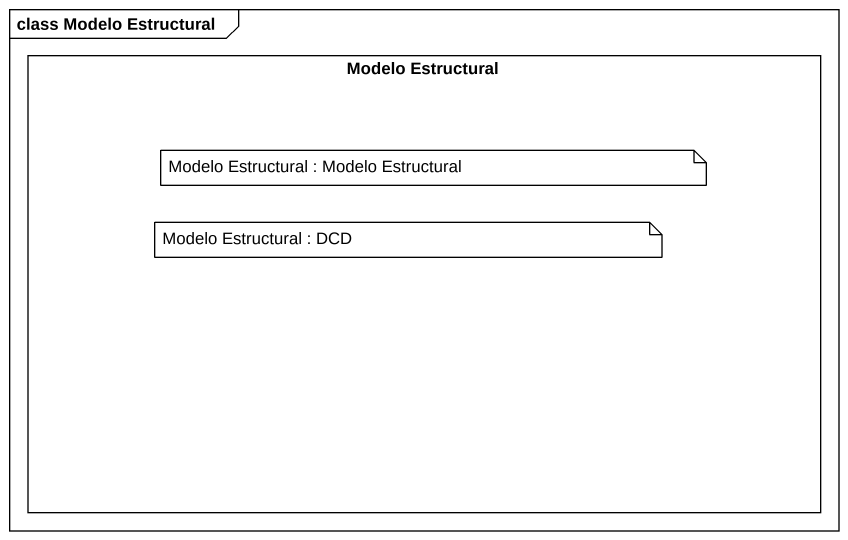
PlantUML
@startuml
mainframe class Modelo Estructural
rectangle "Modelo Estructural" as Modelo_Estructural
note as N1
  Modelo Estructural : Modelo Estructural
end note
note as N2
  Modelo Estructural : DCD
end note
@enduml
